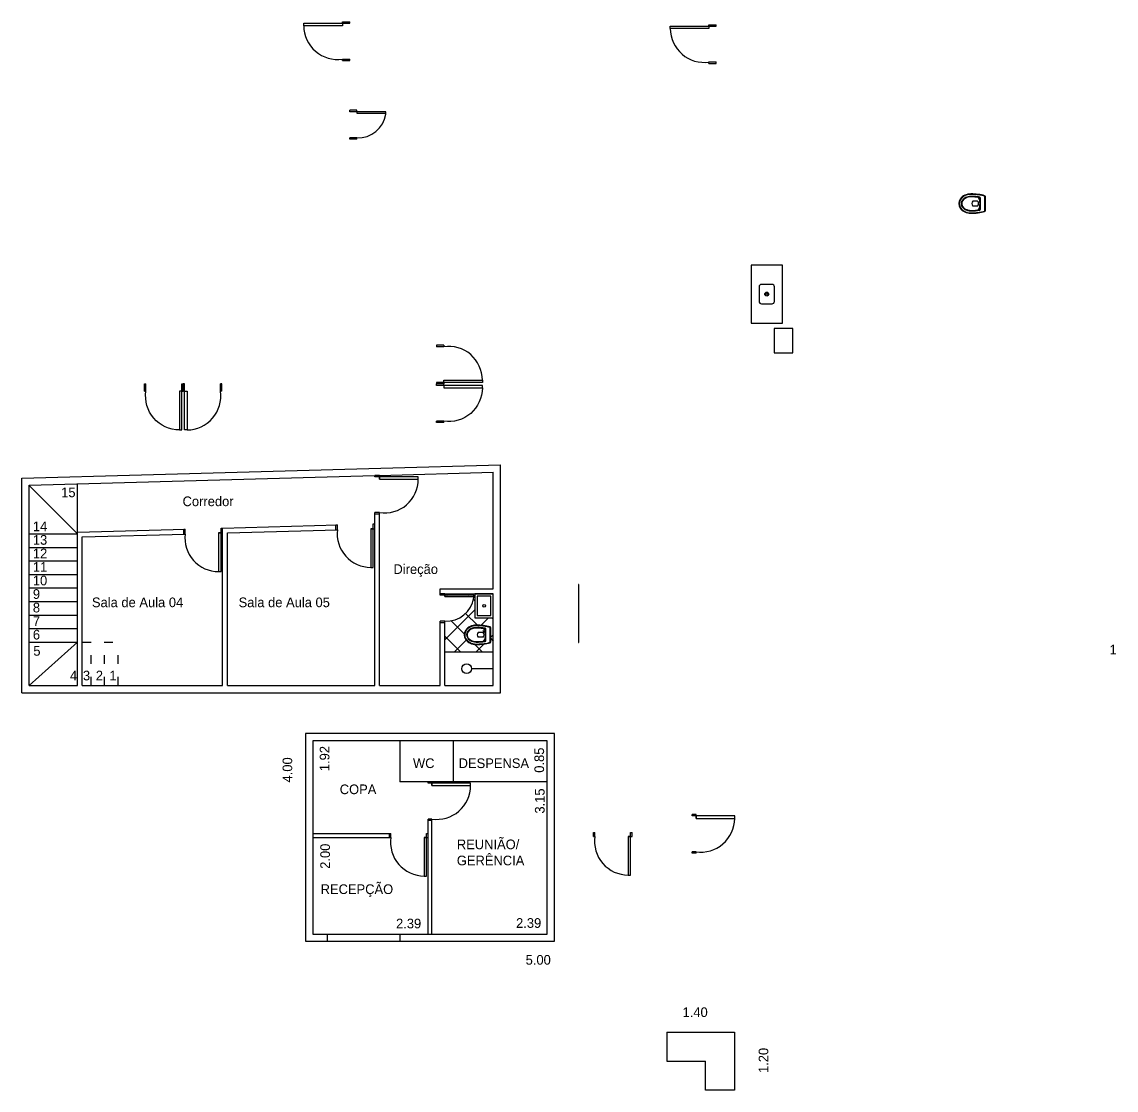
# Model space of a CAD drawing. Extents: x 0.4 to 41.5, y -8.2 to 15.3.
# Drawn here: x 18.83 to 41.46, y -8.23 to 13.87 of the extents above; entities that cross this region are included whole.
import ezdxf

# ---------------------------------------------------------------- set-up
doc = ezdxf.new("R2010")
doc.units = 0
doc.linetypes.add('ACAD_ISO03W100', pattern=[30, 12, -18])
doc.layers.get('DEFPOINTS').update_dxf_attribs({"linetype": 'CONTINUOUS'})
for name, color, linetype in [('BLOCO', 5, 'CONTINUOUS'), ('BLOCOS', 5, 'CONTINUOUS'), ('HACHURA', 1, 'CONTINUOUS'), ('PAREDE', 7, 'CONTINUOUS')]:
    doc.layers.add(name, color=color, linetype=linetype)
doc.styles.add('PADRÃO', font='', dxfattribs={"height": 0.2})
doc.styles.get('PADRÃO').set_extended_font_data('AvantGarde Bk BT')
doc.dimstyles.new('PADRÃOS', dxfattribs={"dimtxt": 0.15, "dimasz": 0.1, "dimexe": 1.25, "dimexo": 0.625, "dimgap": 0.1, "dimtad": 0, "dimjust": 1, "dimzin": 1, "dimdsep": 46, "dimtxsty": 'PADRÃO', "dimcen": 2.5, "dimse1": 1, "dimse2": 1, "dimsd1": 1, "dimsd2": 1, "dimclrt": 1, "dimadec": 0, "dimazin": 0, "dimtfac": 1, "dimtdec": 4, "dimtmove": 0, "dimatfit": 3, "dimfxl": 1, "dimtolj": 1, "dimtzin": 0, "dimarcsym": 0})

# ---------------------------------------------------------------- blocks, each defined once
blk = doc.blocks.new('P80D15')
at = {"layer": 'BLOCO', "ltscale": 0.015}
for p, q in [((0, 0.15), (0, 0)), ((0, 0.15), (0.03, 0.15)), ((0, 0), (0.03, 0)), ((0.03, 0.15), (0.03, 0)), ((0.77, 0.15), (0.77, 0)), ((0.77, 0.15), (0.8, 0.15)), ((0.77, 0), (0.8, 0)), ((0.8, 0.15), (0.8, 0))]:
    blk.add_line(p, q, dxfattribs=at)
at = {"layer": 'BLOCO'}
blk.add_lwpolyline([(0.77, 0.15), (0.72, 0.15), (0.72, 0.95), (0.77, 0.95)], close=True, dxfattribs=at)
at = {"layer": 'BLOCO', "ltscale": 0.015}
blk.add_arc((0.72, 0.252), 0.698, 90, 188.4445, dxfattribs=at)
blk = doc.blocks.new('PIA')
at = {"layer": 'BLOCOS'}
blk.add_lwpolyline([(-0.6, 0), (0.6, 0), (0.6, 0.65), (-0.6, 0.65)], close=True, dxfattribs=at)
blk.add_lwpolyline([(-0.15, 0.165), (0.15, 0.165, 0.414214), (0.2, 0.215), (0.2, 0.435, 0.414214), (0.15, 0.485), (-0.15, 0.485, 0.414214), (-0.2, 0.435), (-0.2, 0.215, 0.414214)], format="xyb", close=True, dxfattribs=at)
for radius in [0.04, 0.02]:
    blk.add_circle((0, 0.325), radius, dxfattribs=at)
blk = doc.blocks.new('VASOSAN')
at = {"layer": 'BLOCOS'}
for p, q in [((-0.05, 0.2), (-0.05, 0.3)), ((0.05, 0.2), (0.05, 0.3)), ((-0.145, 0.05), (0.145, 0.05)), ((-0.145, 0.04), (0.145, 0.04)), ((-0.116, 0.15), (0.116, 0.15)), ((-0.116, 0.14), (0.116, 0.14))]:
    blk.add_line(p, q, dxfattribs=at)
for centre, radius, start, end in [((0, 0.25), 0.0707, 44.9896, 134.9689), ((-0.145, 0.06), 0.02, 195.5363, 270), ((-0.145, 0.06), 0.01, 195.5347, 270), ((-0.116, 0.16), 0.02, 189.3868, 270), ((-0.116, 0.16), 0.01, 189.3844, 270), ((0, 0.25), 0.0707, 225.0311, 315.0104), ((0.116, 0.16), 0.01, 270, 350.5759), ((0.116, 0.16), 0.02, 270, 350.5771), ((0.145, 0.06), 0.01, 270, 344.4831), ((0.145, 0.06), 0.02, 270, 344.4637)]:
    blk.add_arc(centre, radius, start, end, dxfattribs=at)
for centre, major_axis, ratio, start_param, end_param in [((0, 0.34), (0, 0.25), 0.8, 4.712389, 7.853982), ((0, 0.34), (0, 0.5), 0.4, 1.570796, 2.178171), ((0, 0.34), (0, 0.5), 0.4, 4.105014, 4.712389), ((0, 0.2), (-0.132, 0), 0.380108, 0, 3.141593)]:
    blk.add_ellipse(centre, major_axis=major_axis, ratio=ratio, start_param=start_param, end_param=end_param, dxfattribs=at)
for points, knots in [([(0.19, 0.34), (0.19, 0.385), (0.18, 0.43), (0.128, 0.535), (0.067, 0.577), (-0.056, 0.582), (-0.118, 0.544), (-0.177, 0.44), (-0.19, 0.39), (-0.19, 0.34)], [4.712389, 4.712389, 4.712389, 4.712389, 5.268705, 5.268705, 6.251972, 6.251972, 7.235239, 7.235239, 7.853982, 7.853982, 7.853982, 7.853982]), ([(0.15, 0.34), (0.15, 0.379), (0.141, 0.418), (0.098, 0.505), (0.052, 0.537), (-0.036, 0.543), (-0.083, 0.519), (-0.137, 0.434), (-0.15, 0.387), (-0.15, 0.34)], [4.712389, 4.712389, 4.712389, 4.712389, 5.267304, 5.267304, 6.225165, 6.225165, 7.183027, 7.183027, 7.853982, 7.853982, 7.853982, 7.853982]), ([(0.14, 0.34), (0.14, 0.377), (0.131, 0.415), (0.086, 0.506), (0.035, 0.535), (-0.049, 0.525), (-0.088, 0.498), (-0.13, 0.419), (-0.14, 0.379), (-0.14, 0.34)], [4.712389, 4.712389, 4.712389, 4.712389, 5.266985, 5.266985, 6.376176, 6.376176, 7.268653, 7.268653, 7.853982, 7.853982, 7.853982, 7.853982]), ([(-0.19, 0.34), (-0.19, 0.263), (-0.183, 0.186), (-0.165, 0.096), (-0.16, 0.076), (-0.155, 0.057)], [1.5707963, 1.5707963, 1.5707963, 1.5707963, 2.0374558, 2.0374558, 2.1781714, 2.1781714, 2.1781714, 2.1781714]), ([(0.126, 0.158), (0.13, 0.188), (0.134, 0.22), (0.139, 0.281), (0.14, 0.31), (0.14, 0.34)], [4.3194242, 4.3194242, 4.3194242, 4.3194242, 4.5261468, 4.5261468, 4.712389, 4.712389, 4.712389, 4.712389]), ([(0.135, 0.157), (0.141, 0.188), (0.145, 0.222), (0.149, 0.283), (0.15, 0.312), (0.15, 0.34)], [4.3194149, 4.3194149, 4.3194149, 4.3194149, 4.5352774, 4.5352774, 4.712389, 4.712389, 4.712389, 4.712389]), ([(0.155, 0.057), (0.171, 0.118), (0.183, 0.188), (0.189, 0.287), (0.19, 0.314), (0.19, 0.34)], [4.1050166, 4.1050166, 4.1050166, 4.1050166, 4.5531772, 4.5531772, 4.712389, 4.712389, 4.712389, 4.712389])]:
    blk.add_open_spline(points, degree=3, knots=knots, dxfattribs=at)
for points in [[(-0.15, 0.34), (-0.15, 0.277), (-0.145, 0.214), (-0.135, 0.157)], [(-0.14, 0.34), (-0.14, 0.278), (-0.135, 0.215), (-0.126, 0.158)]]:
    blk.add_open_spline(points, degree=3, dxfattribs=at)
blk = doc.blocks.new('*D44')
at = {"layer": 'DEFPOINTS', "color": 0, "ltscale": 0.015, "transparency": 16777216}
for p in [(33.568, -7.033), (33.568, -8.233), (34.169, -8.233)]:
    blk.add_point(p, dxfattribs=at)
at = {"layer": 'BLOCO', "color": 1, "ltscale": 0.015, "transparency": 16777216, "insert": (34.169, -7.619), "char_height": 0.2, "attachment_point": 5, "rotation": 90, "style": 'PADRÃO'}
blk.add_mtext('\\A1;1.20', dxfattribs=at)
blk = doc.blocks.new('*D45')
at = {"layer": 'DEFPOINTS', "color": 0, "ltscale": 0.015, "transparency": 16777216}
for p in [(33.568, -6.622), (32.168, -7.033), (33.568, -7.033)]:
    blk.add_point(p, dxfattribs=at)
at = {"layer": 'BLOCO', "color": 1, "ltscale": 0.015, "transparency": 16777216, "insert": (32.754, -6.622), "char_height": 0.2, "attachment_point": 5, "style": 'PADRÃO'}
blk.add_mtext('\\A1;1.40', dxfattribs=at)
blk = doc.blocks.new('*D46')
at = {"layer": 'DEFPOINTS', "color": 0, "ltscale": 0.015, "transparency": 16777216}
for p in [(24.845, -3.004), (27.23, -3.004), (27.23, -4.788)]:
    blk.add_point(p, dxfattribs=at)
at = {"layer": 'BLOCO', "color": 1, "ltscale": 0.015, "transparency": 16777216, "insert": (26.827, -4.788), "char_height": 0.2, "attachment_point": 5, "style": 'PADRÃO'}
blk.add_mtext('\\A1;2.39', dxfattribs=at)
blk = doc.blocks.new('*D48')
at = {"layer": 'DEFPOINTS', "color": 0, "ltscale": 0.015, "transparency": 16777216}
for p in [(29.695, -1.854), (29.541, -5.004), (29.695, -5.004)]:
    blk.add_point(p, dxfattribs=at)
at = {"layer": 'BLOCO', "color": 1, "ltscale": 0.015, "transparency": 16777216, "insert": (29.541, -2.252), "char_height": 0.2, "attachment_point": 5, "rotation": 90, "style": 'PADRÃO'}
blk.add_mtext('\\A1;3.15', dxfattribs=at)
blk = doc.blocks.new('*D49')
at = {"layer": 'DEFPOINTS', "color": 0, "ltscale": 0.015, "transparency": 16777216}
for p in [(29.695, -4.777), (27.31, -5.004), (29.695, -5.004)]:
    blk.add_point(p, dxfattribs=at)
at = {"layer": 'BLOCO', "color": 1, "ltscale": 0.015, "transparency": 16777216, "insert": (29.31, -4.777), "char_height": 0.2, "attachment_point": 5, "style": 'PADRÃO'}
blk.add_mtext('\\A1;2.39', dxfattribs=at)
blk = doc.blocks.new('*D50')
at = {"layer": 'DEFPOINTS', "color": 0, "ltscale": 0.015, "transparency": 16777216}
for p in [(25.233, -1.004), (24.845, -2.924), (25.09, -2.924)]:
    blk.add_point(p, dxfattribs=at)
at = {"layer": 'BLOCO', "color": 1, "ltscale": 0.015, "transparency": 16777216, "insert": (25.09, -1.374), "char_height": 0.2, "attachment_point": 5, "rotation": 90, "style": 'PADRÃO'}
blk.add_mtext('\\A1;1.92', dxfattribs=at)
blk = doc.blocks.new('*D51')
at = {"layer": 'DEFPOINTS', "color": 0, "ltscale": 0.015, "transparency": 16777216}
for p in [(24.845, -3.004), (25.101, -3.004), (24.845, -5.004)]:
    blk.add_point(p, dxfattribs=at)
at = {"layer": 'BLOCO', "color": 1, "ltscale": 0.015, "transparency": 16777216, "insert": (25.101, -3.394), "char_height": 0.2, "attachment_point": 5, "rotation": 90, "style": 'PADRÃO'}
blk.add_mtext('\\A1;2.00', dxfattribs=at)
blk = doc.blocks.new('*D52')
at = {"layer": 'DEFPOINTS', "color": 0, "ltscale": 0.015, "transparency": 16777216}
for p in [(29.53, -1.004), (29.695, -1.004), (29.695, -1.854)]:
    blk.add_point(p, dxfattribs=at)
at = {"layer": 'BLOCO', "color": 1, "ltscale": 0.015, "transparency": 16777216, "insert": (29.53, -1.407), "char_height": 0.2, "attachment_point": 5, "rotation": 90, "style": 'PADRÃO'}
blk.add_mtext('\\A1;0.85', dxfattribs=at)
blk = doc.blocks.new('*D53')
at = {"layer": 'DEFPOINTS', "color": 0, "ltscale": 0.015, "transparency": 16777216}
for p in [(24.695, -5.154), (29.695, -5.004), (29.695, -5.539)]:
    blk.add_point(p, dxfattribs=at)
at = {"layer": 'BLOCO', "color": 1, "ltscale": 0.015, "transparency": 16777216, "insert": (29.508, -5.539), "char_height": 0.2, "attachment_point": 5, "style": 'PADRÃO'}
blk.add_mtext('\\A1;5.00', dxfattribs=at)
blk = doc.blocks.new('*D54')
at = {"layer": 'DEFPOINTS', "color": 0, "ltscale": 0.015, "transparency": 16777216}
for p in [(24.845, -1.004), (24.321, -5.004), (24.845, -5.004)]:
    blk.add_point(p, dxfattribs=at)
at = {"layer": 'BLOCO', "color": 1, "ltscale": 0.015, "transparency": 16777216, "insert": (24.321, -1.608), "char_height": 0.2, "attachment_point": 5, "rotation": 90, "style": 'PADRÃO'}
blk.add_mtext('\\A1;4.00', dxfattribs=at)

msp = doc.modelspace()

# ---------------------------------------------------------------- hatches: boundary and pattern name
at = {"layer": 'HACHURA', "ltscale": 0.015}
h = msp.add_hatch(dxfattribs=at)
h.set_pattern_fill('ANSI37', color=256, scale=0.1)
h.paths.add_polyline_path([(28.577, 1.536), (28.197, 1.536), (28.197, 2.036), (27.577, 2.036), (27.577, 2.006), (28.177, 2.006), (28.177, 1.956, -0.375686), (27.577, 1.466), (27.577, 1.436), (27.577, 0.836), (28.577, 0.836)])
edge = h.paths.add_edge_path(flags=16)
edge.add_ellipse((28.226, 1.186), major_axis=(-0.25, 0), ratio=0.8, start_angle=-90, end_angle=90, ccw=False)
edge.add_ellipse((28.226, 1.186), major_axis=(0.5, 0), ratio=0.4, start_angle=55.2, end_angle=90, ccw=False)
edge.add_arc((28.506, 1.331), 0.02, 0, 78.1773, ccw=False)
edge.add_line((28.526, 1.331), (28.526, 1.041))
edge.add_arc((28.506, 1.041), 0.02, -74.4637, 0, ccw=False)
edge.add_ellipse((28.226, 1.186), major_axis=(-0.5, 0), ratio=0.4, start_angle=90, end_angle=124.8, ccw=False)
edge = h.paths.add_edge_path(flags=0)
edge.add_spline(control_points=[(28.226, 0.996), (28.176, 0.996), (28.127, 1.009), (28.022, 1.069), (27.984, 1.131), (27.989, 1.254), (28.032, 1.314), (28.137, 1.366), (28.182, 1.376), (28.226, 1.376)], knot_values=[4.712389, 4.712389, 4.712389, 4.712389, 5.331132, 5.331132, 6.314399, 6.314399, 7.297666, 7.297666, 7.853982, 7.853982, 7.853982, 7.853982], degree=3, periodic=0)
edge.add_spline(control_points=[(28.226, 1.376), (28.253, 1.376), (28.279, 1.375), (28.378, 1.369), (28.449, 1.358), (28.509, 1.341)], knot_values=[4.105017, 4.105017, 4.105017, 4.105017, 4.264228, 4.264228, 4.712389, 4.712389, 4.712389, 4.712389], degree=3, periodic=0)
edge.add_arc((28.506, 1.331), 0.01, 0, 79.104, ccw=False)
edge.add_line((28.516, 1.331), (28.516, 1.041))
edge.add_arc((28.506, 1.041), 0.01, -74.4653, 0, ccw=False)
edge.add_spline(control_points=[(28.509, 1.032), (28.49, 1.026), (28.47, 1.022), (28.381, 1.004), (28.304, 0.996), (28.226, 0.996)], knot_values=[1.570796, 1.570796, 1.570796, 1.570796, 1.711512, 1.711512, 2.178171, 2.178171, 2.178171, 2.178171], degree=3, periodic=0)
edge = h.paths.add_edge_path(flags=0)
edge.add_spline(control_points=[(28.226, 1.036), (28.179, 1.036), (28.133, 1.05), (28.048, 1.104), (28.023, 1.15), (28.03, 1.238), (28.062, 1.284), (28.149, 1.327), (28.188, 1.336), (28.226, 1.336)], knot_values=[4.712389, 4.712389, 4.712389, 4.712389, 5.383344, 5.383344, 6.341206, 6.341206, 7.299067, 7.299067, 7.853982, 7.853982, 7.853982, 7.853982], degree=3, periodic=0)
edge.add_spline(control_points=[(28.226, 1.336), (28.255, 1.336), (28.283, 1.335), (28.345, 1.331), (28.378, 1.327), (28.41, 1.322)], knot_values=[4.319415, 4.319415, 4.319415, 4.319415, 4.496527, 4.496527, 4.712389, 4.712389, 4.712389, 4.712389], degree=3, periodic=0)
edge.add_arc((28.406, 1.302), 0.02, 0, 83.8988, ccw=False)
edge.add_line((28.426, 1.302), (28.426, 1.071))
edge.add_arc((28.406, 1.071), 0.02, -80.6132, 0, ccw=False)
edge.add_spline(control_points=[(28.41, 1.051), (28.352, 1.041), (28.289, 1.036), (28.226, 1.036)], knot_values=[1.570796, 1.570796, 1.570796, 1.570796, 1.963713, 1.963713, 1.963713, 1.963713], degree=3, periodic=0)
edge = h.paths.add_edge_path(flags=0)
edge.add_spline(control_points=[(28.226, 1.046), (28.187, 1.046), (28.148, 1.056), (28.068, 1.098), (28.042, 1.137), (28.031, 1.221), (28.061, 1.272), (28.152, 1.318), (28.189, 1.326), (28.226, 1.326)], knot_values=[4.712389, 4.712389, 4.712389, 4.712389, 5.297717, 5.297717, 6.190195, 6.190195, 7.299386, 7.299386, 7.853982, 7.853982, 7.853982, 7.853982], degree=3, periodic=0)
edge.add_spline(control_points=[(28.226, 1.326), (28.256, 1.326), (28.285, 1.325), (28.332, 1.322), (28.349, 1.32), (28.366, 1.318)], knot_values=[4.41323, 4.41323, 4.41323, 4.41323, 4.599472, 4.599472, 4.712389, 4.712389, 4.712389, 4.712389], degree=3, periodic=0)
edge.add_spline(control_points=[(28.366, 1.318), (28.381, 1.316), (28.394, 1.314), (28.408, 1.312)], knot_values=[4.319424, 4.319424, 4.319424, 4.319424, 4.41323, 4.41323, 4.41323, 4.41323], degree=3, periodic=0)
edge.add_arc((28.406, 1.302), 0.01, 0, 81.7749, ccw=False)
edge.add_line((28.416, 1.302), (28.416, 1.071))
edge.add_arc((28.406, 1.071), 0.01, 279.3844, 360, ccw=False)
edge.add_spline(control_points=[(28.408, 1.061), (28.351, 1.051), (28.289, 1.046), (28.226, 1.046)], knot_values=[1.570796, 1.570796, 1.570796, 1.570796, 1.963711, 1.963711, 1.963711, 1.963711], degree=3, periodic=0)
h.paths.add_polyline_path([(28.266, 1.236), (28.366, 1.236, -0.414108), (28.366, 1.136), (28.266, 1.136, -0.414108)], flags=0)

# ---------------------------------------------------------------- linework, layer by layer
at = {"layer": 'BLOCO', "ltscale": 0.015}
for p, q in [((25.608, 12.007), (25.608, 12.037)), ((25.758, 12.037), (25.608, 12.037)), ((25.758, 12.007), (25.608, 12.007)), ((25.758, 12.007), (25.758, 12.037)), ((26.358, 11.957), (26.358, 12.007)), ((25.758, 11.977), (26.358, 11.977)), ((25.608, 11.437), (25.608, 11.467)), ((25.758, 11.467), (25.608, 11.467)), ((25.758, 11.437), (25.608, 11.437)), ((25.758, 11.437), (25.758, 11.467)), ((26.127, 4.455), (26.127, 4.485)), ((26.227, 4.485), (26.127, 4.485)), ((26.227, 4.455), (26.127, 4.455)), ((26.227, 4.455), (26.227, 4.485)), ((26.127, 3.685), (26.127, 3.715)), ((26.227, 3.715), (26.127, 3.715)), ((26.227, 3.685), (26.127, 3.685)), ((26.227, 3.685), (26.227, 3.715)), ((25.324, 3.46), (25.354, 3.46)), ((25.324, 3.36), (25.324, 3.46)), ((25.354, 3.36), (25.354, 3.46)), ((26.097, 3.482), (26.127, 3.482)), ((26.097, 3.382), (26.097, 3.482)), ((26.127, 3.382), (26.127, 3.482)), ((22.174, 3.371), (22.204, 3.371)), ((22.174, 3.271), (22.174, 3.371)), ((22.174, 3.271), (22.204, 3.271)), ((22.204, 3.271), (22.204, 3.371)), ((22.947, 3.393), (22.977, 3.393)), ((22.947, 3.293), (22.947, 3.393)), ((22.947, 3.293), (22.977, 3.293)), ((22.977, 3.293), (22.977, 3.393)), ((25.324, 3.36), (25.354, 3.36)), ((26.097, 3.382), (26.127, 3.382)), ((27.477, 2.006), (27.477, 2.036)), ((27.577, 2.036), (27.477, 2.036)), ((27.577, 2.006), (27.477, 2.006)), ((27.577, 2.006), (27.577, 2.036)), ((27.577, 1.976), (28.177, 1.976)), ((28.177, 1.956), (28.177, 2.006)), ((27.477, 1.436), (27.477, 1.466)), ((27.577, 1.466), (27.477, 1.466)), ((27.577, 1.436), (27.477, 1.436)), ((27.577, 1.436), (27.577, 1.466)), ((28.577, 0.486), (28.127, 0.486)), ((27.31, -1.854), (27.23, -1.854)), ((27.23, -1.884), (27.23, -1.854)), ((27.31, -1.884), (27.23, -1.884)), ((27.31, -1.884), (27.31, -1.854)), ((27.23, -2.654), (27.23, -2.624)), ((27.31, -2.624), (27.23, -2.624)), ((27.31, -2.654), (27.23, -2.654)), ((27.31, -2.654), (27.31, -2.624)), ((32.772, -2.531), (32.692, -2.531)), ((32.692, -2.561), (32.692, -2.531)), ((32.772, -2.561), (32.692, -2.561)), ((32.772, -2.561), (32.772, -2.531)), ((26.43, -2.924), (26.46, -2.924)), ((26.43, -3.004), (26.43, -2.924)), ((26.46, -3.004), (26.46, -2.924)), ((27.2, -3.004), (27.2, -2.924)), ((27.2, -2.924), (27.23, -2.924)), ((27.23, -3.004), (27.23, -2.924)), ((30.65, -2.904), (30.68, -2.904)), ((30.65, -2.984), (30.65, -2.904)), ((30.68, -2.984), (30.68, -2.904)), ((31.42, -2.984), (31.42, -2.904)), ((31.42, -2.904), (31.45, -2.904)), ((31.45, -2.984), (31.45, -2.904)), ((26.43, -3.004), (26.46, -3.004)), ((27.2, -3.004), (27.23, -3.004)), ((30.65, -2.984), (30.68, -2.984)), ((31.42, -2.984), (31.45, -2.984)), ((32.692, -3.331), (32.692, -3.301)), ((32.772, -3.301), (32.692, -3.301)), ((32.772, -3.331), (32.692, -3.331)), ((32.772, -3.331), (32.772, -3.301)), ((32.168, -7.033), (33.568, -7.033)), ((32.168, -7.033), (32.168, -7.633)), ((33.568, -7.033), (33.568, -8.233)), ((32.168, -7.633), (32.968, -7.633)), ((32.968, -8.233), (32.968, -7.633)), ((33.568, -8.233), (32.968, -8.233))]:
    msp.add_line(p, q, dxfattribs=at)
at = {"layer": 'BLOCO'}
for p, q in [((26.358, 12.007), (25.758, 12.007)), ((25.758, 12.007), (25.758, 11.977)), ((28.177, 2.006), (27.577, 2.006)), ((27.577, 2.006), (27.577, 1.976))]:
    msp.add_line(p, q, dxfattribs=at)
at = {"layer": 'BLOCO', "ltscale": 0.015}
for points in [[(34.392, 7.022), (34.772, 7.022), (34.772, 7.522), (34.392, 7.522), (34.392, 7.022)], [(30.338, 1.028), (30.348, 1.028), (30.348, 2.228), (30.338, 2.228), (30.338, 1.028), (30.348, 1.028)], [(28.197, 1.536), (28.577, 1.536), (28.577, 2.036), (28.197, 2.036), (28.197, 1.536)]]:
    msp.add_lwpolyline(points, dxfattribs=at)
at = {"layer": 'BLOCO'}
for points in [[(26.227, 4.455), (26.227, 4.405), (27.027, 4.405), (27.027, 4.455)], [(22.947, 3.293), (22.897, 3.293), (22.897, 2.493), (22.947, 2.493)], [(26.097, 3.382), (26.047, 3.382), (26.047, 2.582), (26.097, 2.582)], [(27.31, -1.884), (27.31, -1.934), (28.11, -1.934), (28.11, -1.884)], [(32.772, -2.561), (32.772, -2.611), (33.572, -2.611), (33.572, -2.561)], [(27.2, -3.004), (27.15, -3.004), (27.15, -3.804), (27.2, -3.804)], [(31.42, -2.984), (31.37, -2.984), (31.37, -3.784), (31.42, -3.784)]]:
    msp.add_lwpolyline(points, close=True, dxfattribs=at)
at = {"layer": 'BLOCO', "ltscale": 0.015}
msp.add_lwpolyline([(28.247, 1.586), (28.527, 1.586), (28.527, 1.986), (28.247, 1.986)], close=True, dxfattribs=at)
for centre, radius in [((28.39, 1.786), 0.025), ((28.027, 0.486), 0.1)]:
    msp.add_circle(centre, radius, dxfattribs=at)
for centre, radius, start, end in [((25.778, 12.055), 0.588, 268.0564, 350.4184), ((26.329, 4.405), 0.698, 261.5555, 0), ((22.897, 3.191), 0.698, 173.3668, 270), ((26.047, 3.28), 0.698, 173.3668, 270), ((27.597, 2.054), 0.588, 268.0564, 350.4184), ((27.412, -1.934), 0.698, 261.5555, 0), ((32.874, -2.611), 0.698, 261.5555, 0), ((27.15, -3.106), 0.698, 171.5555, 270), ((31.37, -3.086), 0.698, 171.5555, 270)]:
    msp.add_arc(centre, radius, start, end, dxfattribs=at)
at = {"layer": 'DEFPOINTS', "ltscale": 0.015}
for p, q in [((19.977, 3.308), (19.977, 4.309)), ((19.977, 3.276), (18.977, 4.276)), ((18.977, 0.136), (19.977, 1.036)), ((19.977, 0.136), (19.977, 1.036))]:
    msp.add_line(p, q, dxfattribs=at)
at = {"layer": 'DEFPOINTS', "linetype": 'ACAD_ISO03W100', "ltscale": 0.015}
for p, q in [((20.077, 1.036), (20.817, 1.036)), ((20.257, 0.136), (20.257, 1.036)), ((20.537, 0.136), (20.537, 1.036)), ((20.817, 0.136), (20.817, 1.036))]:
    msp.add_line(p, q, dxfattribs=at)
at = {"layer": 'PAREDE', "ltscale": 0.015}
for p, q in [((18.827, 4.426), (28.727, 4.706)), ((26.227, 4.485), (28.577, 4.552)), ((28.577, 2.136), (28.577, 4.552)), ((28.727, 4.556), (28.731, 4.556)), ((18.827, -0.014), (18.827, 4.426)), ((18.977, 4.28), (26.127, 4.483)), ((26.127, 4.455), (26.127, 4.483)), ((26.227, 4.405), (26.227, 4.485)), ((18.977, 0.136), (18.977, 4.28)), ((26.127, 3.482), (26.127, 3.685)), ((26.227, 0.136), (26.227, 3.715)), ((22.977, 3.393), (25.354, 3.46)), ((26.097, 3.481), (26.127, 3.482)), ((18.977, 3.276), (19.977, 3.276)), ((19.977, 3.308), (22.204, 3.371)), ((19.977, 0.136), (19.977, 3.308)), ((20.077, 3.211), (22.204, 3.271)), ((20.077, 0.136), (20.077, 3.211)), ((22.897, 3.291), (22.977, 3.293)), ((22.977, 0.136), (22.977, 3.293)), ((23.077, 3.296), (25.354, 3.36)), ((23.077, 0.136), (23.077, 3.296)), ((26.047, 3.38), (26.127, 3.382)), ((26.047, 3.38), (26.127, 3.382)), ((26.127, 0.136), (26.127, 3.382)), ((18.977, 2.996), (19.977, 2.996)), ((18.977, 2.716), (19.977, 2.716)), ((18.977, 2.436), (19.977, 2.436)), ((18.977, 2.156), (19.977, 2.156)), ((27.477, 2.136), (28.577, 2.136)), ((27.477, 2.036), (27.477, 2.136)), ((18.977, 1.876), (19.977, 1.876)), ((27.577, 2.036), (28.577, 2.036)), ((27.577, 1.976), (27.577, 2.036)), ((27.577, 1.976), (27.577, 2.036)), ((28.577, 0.136), (28.577, 2.036)), ((18.977, 1.596), (19.977, 1.596)), ((27.477, 0.136), (27.477, 1.436)), ((27.577, 0.136), (27.577, 1.436)), ((27.577, 0.136), (27.577, 1.436)), ((18.977, 1.316), (19.977, 1.316)), ((18.977, 1.036), (19.977, 1.036)), ((27.577, 0.836), (28.577, 0.836)), ((18.977, 0.136), (19.977, 0.136)), ((20.077, 0.136), (22.977, 0.136)), ((23.077, 0.136), (26.127, 0.136)), ((26.227, 0.136), (27.477, 0.136)), ((27.577, 0.136), (28.577, 0.136)), ((24.695, -0.854), (24.695, -5.154)), ((29.845, -0.854), (24.695, -0.854)), ((29.545, -0.854), (24.845, -0.854)), ((29.845, -5.154), (29.845, -0.854)), ((24.845, -1.004), (24.845, -5.004)), ((29.695, -1.004), (24.845, -1.004)), ((26.645, -1.004), (26.645, -1.854)), ((27.745, -1.004), (27.745, -1.854)), ((29.695, -5.004), (29.695, -1.004)), ((29.695, -1.854), (26.645, -1.854)), ((27.23, -1.884), (27.23, -1.854)), ((27.23, -1.884), (27.23, -1.854)), ((27.31, -1.934), (27.31, -1.854)), ((27.31, -1.934), (27.31, -1.854)), ((27.31, -1.934), (27.31, -1.854)), ((27.23, -5.004), (27.23, -2.624)), ((27.31, -5.004), (27.31, -2.624)), ((32.692, -2.561), (32.692, -2.531)), ((32.772, -2.611), (32.772, -2.531)), ((32.772, -2.611), (32.772, -2.531)), ((24.845, -2.924), (26.46, -2.924)), ((31.42, -2.904), (31.45, -2.904)), ((24.845, -3.004), (26.46, -3.004)), ((27.15, -3.004), (27.23, -3.004)), ((27.15, -3.004), (27.23, -3.004)), ((27.15, -3.004), (27.23, -3.004)), ((31.37, -2.984), (31.45, -2.984)), ((31.37, -2.984), (31.45, -2.984)), ((24.695, -5.154), (29.845, -5.154)), ((24.845, -5.004), (29.695, -5.004))]:
    msp.add_line(p, q, dxfattribs=at)
for points in [[(18.827, -0.014), (28.727, -0.014), (28.727, 4.706)], [(28.577, 4.702), (28.577, 4.706)], [(25.145, -5.004), (25.145, -5.004), (25.145, -5.154)], [(26.645, -5.004), (26.645, -5.154)]]:
    msp.add_lwpolyline(points, dxfattribs=at)

# ---------------------------------------------------------------- block references
at = {"layer": 'BLOCO', "ltscale": 0.015}
for name, p, rotation in [('P80D15', (25.608, 13.067), 89.99999999999999), ('P80D15', (33.19, 13.007), 90), ('VASOSAN', (38.797, 10.107), 89.99999999999999), ('PIA', (34.56, 8.235), 89.99999999999999), ('P80D15', (27.403, 7.176), 270), ('P80D15', (22.964, 6.376), 180), ('VASOSAN', (28.566, 1.186), 89.99999999999999)]:
    msp.add_blockref(name, p, dxfattribs=dict(at, rotation=rotation))
at = {"layer": 'BLOCO', "ltscale": 0.015, "xscale": -1}
for p, rotation in [((21.364, 6.376), 180), ((27.403, 5.576), 270)]:
    msp.add_blockref('P80D15', p, dxfattribs=dict(at, rotation=rotation))

# ---------------------------------------------------------------- texts
at = {"layer": 'BLOCO', "ltscale": 0.015, "char_height": 0.2, "attachment_point": 1, "style": 'PADRÃO'}
for s, insert in [('WC', (26.917, -1.37)), ('DESPENSA', (27.862, -1.37)), ('COPA', (25.402, -1.91)), ('REUNIÃO/\\PGERÊNCIA', (27.824, -3.049)), ('RECEPÇÃO ', (25.007, -3.976))]:
    msp.add_mtext_dynamic_manual_height_columns(s, width=1.04351, gutter_width=1, heights=[0], dxfattribs=dict(at, insert=insert))
at = {"layer": 'HACHURA', "ltscale": 0.015, "style": 'PADRÃO'}
for s, p in [('15', (19.64, 4.033)), ('Corredor', (22.151, 3.848)), ('14', (19.054, 3.33)), ('13', (19.054, 3.05)), ('12', (19.054, 2.77)), ('11', (19.054, 2.49)), ('Direção', (26.513, 2.445)), ('10', (19.054, 2.21)), ('9', (19.054, 1.93)), ('8', (19.054, 1.65)), ('Sala de Aula 04 ', (20.276, 1.758)), ('Sala de Aula 05 ', (23.31, 1.758)), ('7', (19.054, 1.37)), ('6', (19.054, 1.09)), ('5', (19.064, 0.754)), ('1', (41.326, 0.781)), ('4', (19.822, 0.244)), ('3', (20.09, 0.244)), ('2', (20.356, 0.244)), ('1', (20.637, 0.244))]:
    msp.add_text(s, height=0.2, dxfattribs=at).set_placement(p)

# ---------------------------------------------------------------- dimensions: what is measured, and where the dimension line sits
at = {"layer": 'BLOCO', "ltscale": 0.015}
for base, p1, p2, picture, middle in [((24.321, -5.004), (24.845, -1.004), (24.845, -5.004), '*D54', (24.321, -1.608)), ((34.169, -8.233), (33.568, -7.033), (33.568, -8.233), '*D44', (34.169, -7.619))]:
    dim = msp.add_linear_dim(base=base, p1=p1, p2=p2, angle=90, dimstyle='PADRÃOS', dxfattribs=at)
    dim.commit()
    dim.dimension.update_dxf_attribs({"geometry": picture, "text_midpoint": middle})
for base, p1, p2, picture, middle in [((25.09, -2.924), (25.233, -1.004), (24.845, -2.924), '*D50', (25.09, -1.374)), ((29.53, -1.004), (29.695, -1.854), (29.695, -1.004), '*D52', (29.53, -1.407)), ((29.541, -5.004), (29.695, -1.854), (29.695, -5.004), '*D48', (29.541, -2.252)), ((25.101, -3.004), (24.845, -5.004), (24.845, -3.004), '*D51', (25.101, -3.394))]:
    dim = msp.add_linear_dim(base=base, p1=p1, p2=p2, angle=90, dimstyle='PADRÃOS', dxfattribs=at)
    dim.commit()
    dim.dimension.update_dxf_attribs({"geometry": picture, "text_midpoint": middle, "dimtype": 160})
for base, p1, p2, picture, middle in [((27.230031123, -4.788339489), (24.845031123, -3.003535341), (27.230031123, -3.003535341), '*D46', (26.826532163, -4.788339489)), ((29.695031123, -4.777361729), (27.310031123, -5.003535341), (29.695031123, -5.003535341), '*D49', (29.310406706, -4.777361729)), ((29.695, -5.539), (24.695, -5.154), (29.695, -5.004), '*D53', (29.508, -5.539))]:
    dim = msp.add_linear_dim(base=base, p1=p1, p2=p2, dimstyle='PADRÃOS', dxfattribs=at)
    dim.commit()
    dim.dimension.update_dxf_attribs({"geometry": picture, "text_midpoint": middle, "dimtype": 160})
dim = msp.add_linear_dim(base=(33.568, -6.622), p1=(32.168, -7.033), p2=(33.568, -7.033), dimstyle='PADRÃOS', dxfattribs=at)
dim.commit()
dim.dimension.update_dxf_attribs({"geometry": '*D45', "text_midpoint": (32.754, -6.622)})

doc.saveas('drawing.dxf')
